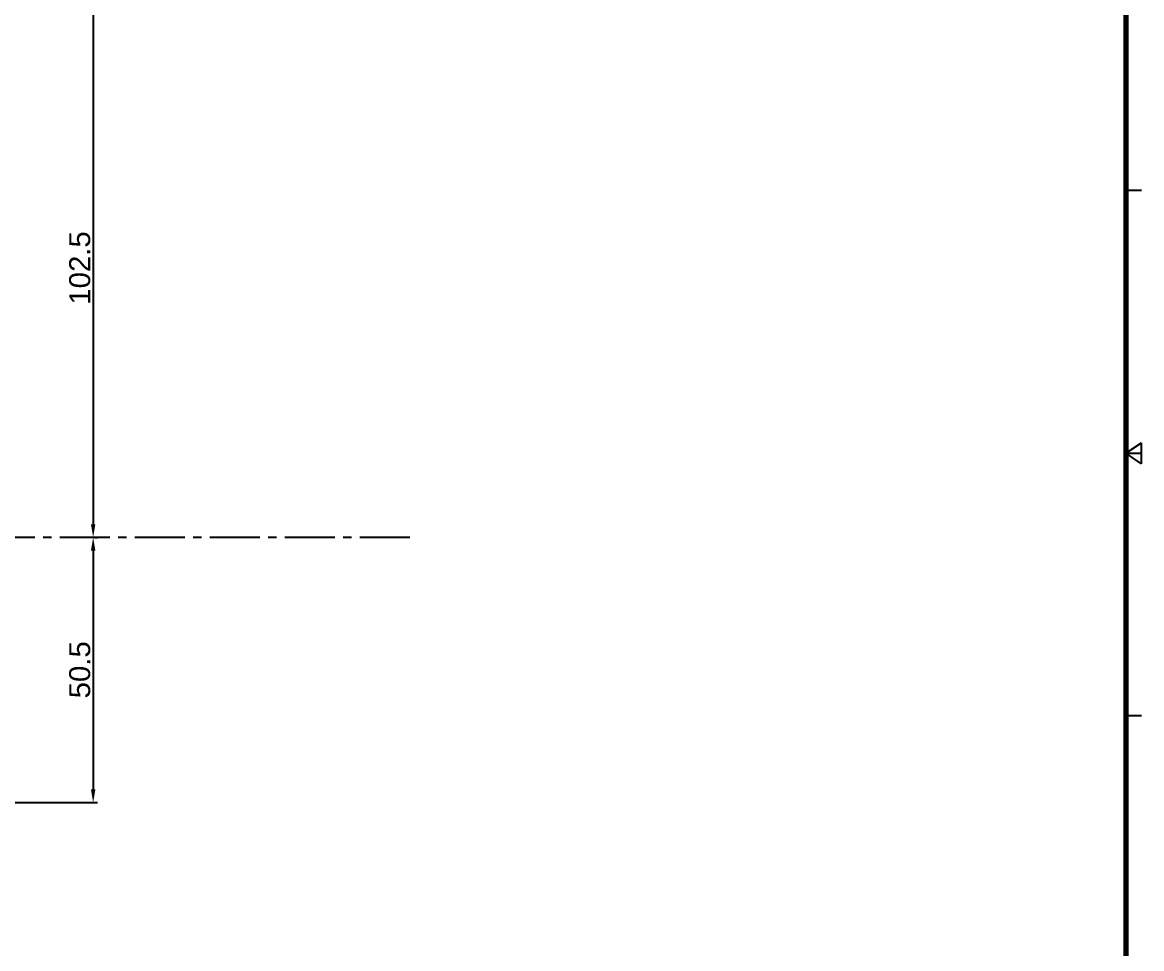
# Model space of a CAD drawing. Extents: x -425 to 6552, y -3049 to 3105.
# Drawn here: x 1194.5 to 1407.7, y -2379.9 to -2203.5 of the extents above; entities that cross this region are included whole.
import ezdxf

# ---------------------------------------------------------------- set-up
doc = ezdxf.new("R2010")
doc.units = 0
doc.header["$PDMODE"] = 3
doc.header["$PDSIZE"] = 1.5
doc.linetypes.add('CENTER', pattern=[17.8, 10.75, -2.35, 2.35, -2.35])
doc.linetypes.add('CENTER2', pattern=[28.575, 19.05, -3.175, 3.175, -3.175])
doc.layers.get('0').update_dxf_attribs({"linetype": 'CONTINUOUS'})
doc.layers.get('DEFPOINTS').update_dxf_attribs({"linetype": 'CONTINUOUS'})
doc.layers.add('3', color=112, linetype='CENTER')
doc.layers.add('DIM', color=1, linetype='CONTINUOUS')
doc.styles.add('OMI-1', font='arial.ttf', dxfattribs={"oblique": 1})
doc.dimstyles.new('1', dxfattribs={"dimtxt": 4, "dimasz": 2.5, "dimexe": 0.8, "dimexo": 0.3, "dimgap": 0.5, "dimtad": 1, "dimtoh": 1, "dimdec": 1, "dimzin": 0, "dimtxsty": 'OMI-1', "dimcen": 0, "dimclrd": 256, "dimclre": 256, "dimclrt": 256, "dimazin": 3, "dimtfac": 0.8, "dimtdec": 1, "dimtix": 1, "dimtmove": 0, "dimatfit": 3, "dimtolj": 1, "dimtzin": 0})

# ---------------------------------------------------------------- blocks, each defined once
blk = doc.blocks.new('*D9524')
at = {"layer": 'DEFPOINTS', "color": 0}
for p in [(1195.99, -2199.04), (1207.99, -2301.56), (1207.99, -2301.56)]:
    blk.add_point(p, dxfattribs=at)
at = {"layer": 'DIM'}
for p, q in [((1196.29, -2199.04), (1208.79, -2199.04)), ((1207.99, -2201.54), (1207.99, -2299.06)), ((1208.29, -2301.56), (1208.79, -2301.56))]:
    blk.add_line(p, q, dxfattribs=at)
for points in [[(1208.41, -2201.54), (1207.57, -2201.54), (1207.99, -2199.04)], [(1207.57, -2299.06), (1208.41, -2299.06), (1207.99, -2301.56)]]:
    blk.add_solid(points, dxfattribs=at)
at = {"layer": 'DIM', "insert": (1205.45, -2250.3), "char_height": 4, "attachment_point": 5, "rotation": 90, "style": 'OMI-1'}
blk.add_mtext('\\A1;102.5', dxfattribs=at)
blk = doc.blocks.new('*D9525')
at = {"layer": 'DEFPOINTS', "color": 0}
for p in [(1207.99, -2301.56), (1184.36, -2352.05), (1207.99, -2352.05)]:
    blk.add_point(p, dxfattribs=at)
at = {"layer": 'DIM'}
for p, q in [((1207.69, -2301.56), (1207.19, -2301.56)), ((1207.99, -2304.06), (1207.99, -2349.55)), ((1184.66, -2352.05), (1208.79, -2352.05))]:
    blk.add_line(p, q, dxfattribs=at)
for points in [[(1208.41, -2304.06), (1207.57, -2304.06), (1207.99, -2301.56)], [(1207.57, -2349.55), (1208.41, -2349.55), (1207.99, -2352.05)]]:
    blk.add_solid(points, dxfattribs=at)
at = {"layer": 'DIM', "insert": (1205.45, -2326.8), "char_height": 4, "attachment_point": 5, "rotation": 90, "style": 'OMI-1'}
blk.add_mtext('\\A1;50.5', dxfattribs=at)

msp = doc.modelspace()

# ---------------------------------------------------------------- linework, layer by layer
for p, q in [((1407.72, -2235.53), (1404.72, -2235.53)), ((1404.72, -2285.53), (1407.72, -2283.53)), ((1404.72, -2285.53), (1407.72, -2285.53)), ((1407.72, -2287.53), (1404.72, -2285.53)), ((1407.72, -2287.53), (1407.72, -2283.53)), ((1407.72, -2335.53), (1404.72, -2335.53))]:
    msp.add_line(p, q)
at = {"const_width": 1}
msp.add_lwpolyline([(1404.72, -2015.53), (604.72, -2015.53), (604.72, -2565.53), (1404.72, -2565.53)], close=True, dxfattribs=at)
at = {"layer": '3', "linetype": 'CENTER2', "ltscale": 0.5}
msp.add_line((1268.3, -2301.56), (656.19, -2301.56), dxfattribs=at)

# ---------------------------------------------------------------- dimensions: what is measured, and where the dimension line sits
at = {"layer": 'DIM'}
for base, p1, p2, picture, middle in [((1207.99, -2301.56), (1195.99, -2199.04), (1207.99, -2301.56), '*D9524', (1205.45, -2250.3)), ((1207.99, -2352.05), (1207.99, -2301.56), (1184.36, -2352.05), '*D9525', (1205.45, -2326.8))]:
    dim = msp.add_linear_dim(base=base, p1=p1, p2=p2, angle=90, dimstyle='1', dxfattribs=at)
    dim.commit()
    dim.dimension.update_dxf_attribs({"geometry": picture, "text_midpoint": middle})

doc.saveas('drawing.dxf')
